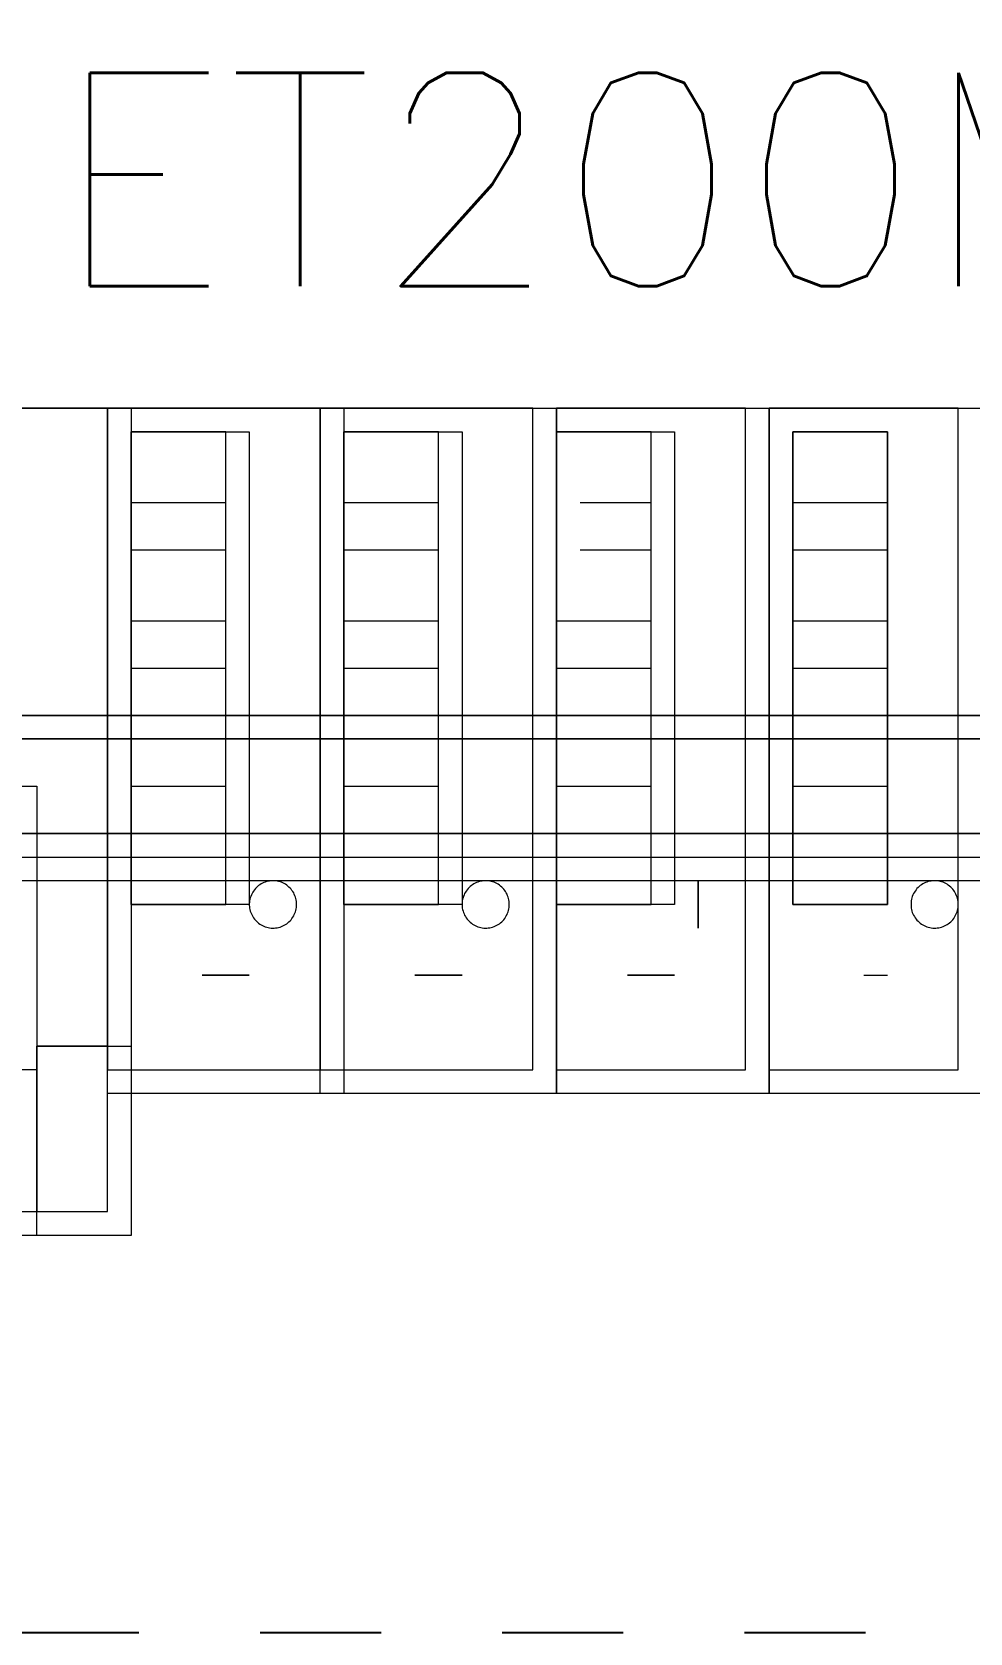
# Model space of a CAD drawing. Extents: x 0 to 34, y 0 to 22.
# Drawn here: x 27.674 to 28.449, y 14.744 to 16.066 of the extents above; entities that cross this region are included whole.
import ezdxf
from ezdxf.enums import TextEntityAlignment as Align

# ---------------------------------------------------------------- set-up
doc = ezdxf.new("R2010")
doc.units = 0
doc.header["$LTSCALE"] = 0.375
doc.header["$MEASUREMENT"] = 0
doc.linetypes.add('PHANTOM', pattern=[2.5, 1.25, -0.25, 0.25, -0.25, 0.25, -0.25])
doc.layers.get('0').update_dxf_attribs({"color": 4})
doc.layers.add('AVAILABLE_DOOR_SPACE', color=7, linetype='Continuous')
doc.layers.add('TEXT', color=7, linetype='Continuous')
doc.styles.add('ROMANS', font='ROMANS.shx')

# ---------------------------------------------------------------- blocks, each defined once
blk = doc.blocks.new('A$C7B3666EA')
at = {"color": 7, "lineweight": 0}
for points in [[(0.181, -0.296), (0.329, -0.296), (0.329, 0.2633), (0.181, 0.2633), (0.181, -0.296)], [(0.181, 0.2633), (0.3455, 0.2633), (0.3455, -0.3125), (0.181, -0.3125), (0.181, 0.2633)], [(0.329, 0.2633), (0.4935, 0.2633), (0.4935, -0.2138), (0.329, -0.2138), (0.329, 0.2633)], [(0.329, -0.1973), (0.4771, -0.1973), (0.4771, 0.2633), (0.329, 0.2633), (0.329, -0.1973)], [(0.4771, -0.1973), (0.6251, -0.1973), (0.6251, 0.2633), (0.4771, 0.2633), (0.4771, -0.1973)], [(0.4771, 0.2633), (0.6416, 0.2633), (0.6416, -0.2138), (0.4771, -0.2138), (0.4771, 0.2633)], [(0.6416, -0.1973), (0.7732, -0.1973), (0.7732, 0.2633), (0.6416, 0.2633), (0.6416, -0.1973)], [(0.6416, 0.2633), (0.7896, 0.2633), (0.7896, -0.2138), (0.6416, -0.2138), (0.6416, 0.2633)], [(0.7896, -0.1973), (0.9213, -0.1973), (0.9213, 0.2633), (0.7896, 0.2633), (0.7896, -0.1973)], [(0.7896, 0.2633), (0.9377, 0.2633), (0.9377, -0.2138), (0.7896, -0.2138), (0.7896, 0.2633)], [(0.3455, -0.0822), (0.4113, -0.0822), (0.4113, 0.2468), (0.3455, 0.2468), (0.3455, -0.0822)], [(0.3455, 0.2468), (0.4277, 0.2468), (0.4277, -0.0822), (0.3455, -0.0822), (0.3455, 0.2468)], [(0.4935, -0.0822), (0.5593, -0.0822), (0.5593, 0.2468), (0.4935, 0.2468), (0.4935, -0.0822)], [(0.4935, 0.2468), (0.5758, 0.2468), (0.5758, -0.0822), (0.4935, -0.0822), (0.4935, 0.2468)], [(0.6416, -0.0822), (0.7074, -0.0822), (0.7074, 0.2468), (0.6416, 0.2468), (0.6416, -0.0822)], [(0.6416, 0.2468), (0.7238, 0.2468), (0.7238, -0.0822), (0.6416, -0.0822), (0.6416, 0.2468)], [(0.8061, -0.0822), (0.8719, -0.0822), (0.8719, 0.2468), (0.8061, 0.2468), (0.8061, -0.0822)], [(0.8061, 0.2468), (0.8719, 0.2468), (0.8719, -0.0822), (0.8061, -0.0822), (0.8061, 0.2468)], [(0.3455, 0.1975), (0.4113, 0.1975)], [(0.4935, 0.1975), (0.5593, 0.1975)], [(0.658, 0.1975), (0.7074, 0.1975)], [(0.8061, 0.1975), (0.8719, 0.1975)], [(0.3455, 0.1646), (0.4113, 0.1646)], [(0.4935, 0.1646), (0.5593, 0.1646)], [(0.658, 0.1646), (0.7074, 0.1646)], [(0.8061, 0.1646), (0.8719, 0.1646)], [(0.3455, 0.1152), (0.4113, 0.1152)], [(0.4935, 0.1152), (0.5593, 0.1152)], [(0.6416, 0.1152), (0.7074, 0.1152)], [(0.8061, 0.1152), (0.8719, 0.1152)], [(0.3455, 0.0823), (0.4113, 0.0823)], [(0.4935, 0.0823), (0.5593, 0.0823)], [(0.6416, 0.0823), (0.7074, 0.0823)], [(0.8061, 0.0823), (0.8719, 0.0823)], [(0, -0.0493), (1.5628, -0.0493), (1.5628, 0.0494), (0, 0.0494), (0, -0.0493)], [(0, 0.0494), (1.5793, 0.0494), (1.5793, -0.0657), (0, -0.0657), (0, 0.0494)], [(0.3455, 0.0494), (0.4113, 0.0494)], [(0.4935, 0.0494), (0.5593, 0.0494)], [(0.6416, 0.0494), (0.7074, 0.0494)], [(0.8061, 0.0494), (0.8719, 0.0494)], [(0, -0.0328), (1.5793, -0.0328), (1.5793, 0.033), (0, 0.033), (0, -0.0328)], [(0, 0.033), (1.5793, 0.033), (1.5793, -0.0328), (0, -0.0328), (0, 0.033)], [(0.1974, 0.0001), (0.2797, 0.0001), (0.2797, -0.1973), (0.1974, -0.1973), (0.1974, 0.0001)], [(0.3455, 0.0001), (0.4113, 0.0001)], [(0.4935, 0.0001), (0.5593, 0.0001)], [(0.6416, 0.0001), (0.7074, 0.0001)], [(0.8061, 0.0001), (0.8719, 0.0001)], [(0.3455, -0.0328), (0.4113, -0.0328)], [(0.4935, -0.0328), (0.5593, -0.0328)], [(0.6416, -0.0328), (0.7074, -0.0328)], [(0.8061, -0.0328), (0.8719, -0.0328)], [(0.4606, -0.0822), (0.4606, -0.0811), (0.4605, -0.0801), (0.4603, -0.0791), (0.4601, -0.0781), (0.4598, -0.0771), (0.4594, -0.0761), (0.459, -0.0751), (0.4586, -0.0742), (0.458, -0.0733), (0.4574, -0.0724), (0.4568, -0.0716), (0.4561, -0.0708), (0.4553, -0.0701), (0.4545, -0.0694), (0.4537, -0.0688), (0.4528, -0.0682), (0.4519, -0.0677), (0.451, -0.0672), (0.45, -0.0668), (0.4491, -0.0665), (0.4481, -0.0662), (0.447, -0.066), (0.446, -0.0658), (0.445, -0.0658), (0.4439, -0.0657), (0.4429, -0.0658), (0.4418, -0.0659), (0.4408, -0.0661), (0.4398, -0.0663), (0.4388, -0.0666), (0.4378, -0.067), (0.4369, -0.0674), (0.436, -0.0679), (0.4351, -0.0685), (0.4342, -0.0691), (0.4334, -0.0698), (0.4326, -0.0705), (0.4319, -0.0712), (0.4312, -0.072), (0.4306, -0.0729), (0.4301, -0.0737), (0.4296, -0.0746), (0.4291, -0.0756), (0.4287, -0.0766), (0.4284, -0.0776), (0.4281, -0.0786), (0.4279, -0.0796), (0.4278, -0.0806), (0.4277, -0.0817), (0.4277, -0.0827), (0.4278, -0.0838), (0.4279, -0.0848), (0.4281, -0.0858), (0.4284, -0.0868), (0.4287, -0.0878), (0.4291, -0.0888), (0.4296, -0.0897), (0.4301, -0.0906), (0.4306, -0.0915), (0.4312, -0.0924), (0.4319, -0.0932), (0.4326, -0.0939), (0.4334, -0.0946), (0.4342, -0.0953), (0.4351, -0.0959), (0.436, -0.0964), (0.4369, -0.0969), (0.4378, -0.0974), (0.4388, -0.0977), (0.4398, -0.098), (0.4408, -0.0983), (0.4418, -0.0985), (0.4429, -0.0986), (0.4439, -0.0986), (0.445, -0.0986), (0.446, -0.0985), (0.447, -0.0984), (0.4481, -0.0982), (0.4491, -0.0979), (0.45, -0.0976), (0.451, -0.0972), (0.4519, -0.0967), (0.4528, -0.0962), (0.4537, -0.0956), (0.4545, -0.095), (0.4553, -0.0943), (0.4561, -0.0935), (0.4568, -0.0928), (0.4574, -0.0919), (0.458, -0.0911), (0.4586, -0.0902), (0.459, -0.0893), (0.4594, -0.0883), (0.4598, -0.0873), (0.4601, -0.0863), (0.4603, -0.0853), (0.4605, -0.0843), (0.4606, -0.0832), (0.4606, -0.0822)], [(0.4606, -0.0822), (0.4606, -0.0811), (0.4605, -0.0801), (0.4603, -0.0791), (0.4601, -0.0781), (0.4598, -0.0771), (0.4594, -0.0761), (0.459, -0.0751), (0.4586, -0.0742), (0.458, -0.0733), (0.4574, -0.0724), (0.4568, -0.0716), (0.4561, -0.0708), (0.4553, -0.0701), (0.4545, -0.0694), (0.4537, -0.0688), (0.4528, -0.0682), (0.4519, -0.0677), (0.451, -0.0672), (0.45, -0.0668), (0.4491, -0.0665), (0.4481, -0.0662), (0.447, -0.066), (0.446, -0.0658), (0.445, -0.0658), (0.4439, -0.0657), (0.4429, -0.0658), (0.4418, -0.0659), (0.4408, -0.0661), (0.4398, -0.0663), (0.4388, -0.0666), (0.4378, -0.067), (0.4369, -0.0674), (0.436, -0.0679), (0.4351, -0.0685), (0.4342, -0.0691), (0.4334, -0.0698), (0.4326, -0.0705), (0.4319, -0.0712), (0.4312, -0.072), (0.4306, -0.0729), (0.4301, -0.0737), (0.4296, -0.0746), (0.4291, -0.0756), (0.4287, -0.0766), (0.4284, -0.0776), (0.4281, -0.0786), (0.4279, -0.0796), (0.4278, -0.0806), (0.4277, -0.0817), (0.4277, -0.0827), (0.4278, -0.0838), (0.4279, -0.0848), (0.4281, -0.0858), (0.4284, -0.0868), (0.4287, -0.0878), (0.4291, -0.0888), (0.4296, -0.0897), (0.4301, -0.0906), (0.4306, -0.0915), (0.4312, -0.0924), (0.4319, -0.0932), (0.4326, -0.0939), (0.4334, -0.0946), (0.4342, -0.0953), (0.4351, -0.0959), (0.436, -0.0964), (0.4369, -0.0969), (0.4378, -0.0974), (0.4388, -0.0977), (0.4398, -0.098), (0.4408, -0.0983), (0.4418, -0.0985), (0.4429, -0.0986), (0.4439, -0.0986), (0.445, -0.0986), (0.446, -0.0985), (0.447, -0.0984), (0.4481, -0.0982), (0.4491, -0.0979), (0.45, -0.0976), (0.451, -0.0972), (0.4519, -0.0967), (0.4528, -0.0962), (0.4537, -0.0956), (0.4545, -0.095), (0.4553, -0.0943), (0.4561, -0.0935), (0.4568, -0.0928), (0.4574, -0.0919), (0.458, -0.0911), (0.4586, -0.0902), (0.459, -0.0893), (0.4594, -0.0883), (0.4598, -0.0873), (0.4601, -0.0863), (0.4603, -0.0853), (0.4605, -0.0843), (0.4606, -0.0832), (0.4606, -0.0822)], [(0.6087, -0.0822), (0.6087, -0.0811), (0.6086, -0.0801), (0.6084, -0.0791), (0.6082, -0.0781), (0.6079, -0.0771), (0.6075, -0.0761), (0.6071, -0.0751), (0.6066, -0.0742), (0.6061, -0.0733), (0.6055, -0.0724), (0.6048, -0.0716), (0.6041, -0.0708), (0.6034, -0.0701), (0.6026, -0.0694), (0.6018, -0.0688), (0.6009, -0.0682), (0.6, -0.0677), (0.5991, -0.0672), (0.5981, -0.0668), (0.5971, -0.0665), (0.5961, -0.0662), (0.5951, -0.066), (0.5941, -0.0658), (0.593, -0.0658), (0.592, -0.0657), (0.5909, -0.0658), (0.5899, -0.0659), (0.5889, -0.0661), (0.5879, -0.0663), (0.5869, -0.0666), (0.5859, -0.067), (0.5849, -0.0674), (0.584, -0.0679), (0.5831, -0.0685), (0.5823, -0.0691), (0.5815, -0.0698), (0.5807, -0.0705), (0.58, -0.0712), (0.5793, -0.072), (0.5787, -0.0729), (0.5781, -0.0737), (0.5776, -0.0746), (0.5772, -0.0756), (0.5768, -0.0766), (0.5765, -0.0776), (0.5762, -0.0786), (0.576, -0.0796), (0.5759, -0.0806), (0.5758, -0.0817), (0.5758, -0.0827), (0.5759, -0.0838), (0.576, -0.0848), (0.5762, -0.0858), (0.5765, -0.0868), (0.5768, -0.0878), (0.5772, -0.0888), (0.5776, -0.0897), (0.5781, -0.0906), (0.5787, -0.0915), (0.5793, -0.0924), (0.58, -0.0932), (0.5807, -0.0939), (0.5815, -0.0946), (0.5823, -0.0953), (0.5831, -0.0959), (0.584, -0.0964), (0.5849, -0.0969), (0.5859, -0.0974), (0.5869, -0.0977), (0.5879, -0.098), (0.5889, -0.0983), (0.5899, -0.0985), (0.5909, -0.0986), (0.592, -0.0986), (0.593, -0.0986), (0.5941, -0.0985), (0.5951, -0.0984), (0.5961, -0.0982), (0.5971, -0.0979), (0.5981, -0.0976), (0.5991, -0.0972), (0.6, -0.0967), (0.6009, -0.0962), (0.6018, -0.0956), (0.6026, -0.095), (0.6034, -0.0943), (0.6041, -0.0935), (0.6048, -0.0928), (0.6055, -0.0919), (0.6061, -0.0911), (0.6066, -0.0902), (0.6071, -0.0893), (0.6075, -0.0883), (0.6079, -0.0873), (0.6082, -0.0863), (0.6084, -0.0853), (0.6086, -0.0843), (0.6087, -0.0832), (0.6087, -0.0822)], [(0.6087, -0.0822), (0.6087, -0.0811), (0.6086, -0.0801), (0.6084, -0.0791), (0.6082, -0.0781), (0.6079, -0.0771), (0.6075, -0.0761), (0.6071, -0.0751), (0.6066, -0.0742), (0.6061, -0.0733), (0.6055, -0.0724), (0.6048, -0.0716), (0.6041, -0.0708), (0.6034, -0.0701), (0.6026, -0.0694), (0.6018, -0.0688), (0.6009, -0.0682), (0.6, -0.0677), (0.5991, -0.0672), (0.5981, -0.0668), (0.5971, -0.0665), (0.5961, -0.0662), (0.5951, -0.066), (0.5941, -0.0658), (0.593, -0.0658), (0.592, -0.0657), (0.5909, -0.0658), (0.5899, -0.0659), (0.5889, -0.0661), (0.5879, -0.0663), (0.5869, -0.0666), (0.5859, -0.067), (0.5849, -0.0674), (0.584, -0.0679), (0.5831, -0.0685), (0.5823, -0.0691), (0.5815, -0.0698), (0.5807, -0.0705), (0.58, -0.0712), (0.5793, -0.072), (0.5787, -0.0729), (0.5781, -0.0737), (0.5776, -0.0746), (0.5772, -0.0756), (0.5768, -0.0766), (0.5765, -0.0776), (0.5762, -0.0786), (0.576, -0.0796), (0.5759, -0.0806), (0.5758, -0.0817), (0.5758, -0.0827), (0.5759, -0.0838), (0.576, -0.0848), (0.5762, -0.0858), (0.5765, -0.0868), (0.5768, -0.0878), (0.5772, -0.0888), (0.5776, -0.0897), (0.5781, -0.0906), (0.5787, -0.0915), (0.5793, -0.0924), (0.58, -0.0932), (0.5807, -0.0939), (0.5815, -0.0946), (0.5823, -0.0953), (0.5831, -0.0959), (0.584, -0.0964), (0.5849, -0.0969), (0.5859, -0.0974), (0.5869, -0.0977), (0.5879, -0.098), (0.5889, -0.0983), (0.5899, -0.0985), (0.5909, -0.0986), (0.592, -0.0986), (0.593, -0.0986), (0.5941, -0.0985), (0.5951, -0.0984), (0.5961, -0.0982), (0.5971, -0.0979), (0.5981, -0.0976), (0.5991, -0.0972), (0.6, -0.0967), (0.6009, -0.0962), (0.6018, -0.0956), (0.6026, -0.095), (0.6034, -0.0943), (0.6041, -0.0935), (0.6048, -0.0928), (0.6055, -0.0919), (0.6061, -0.0911), (0.6066, -0.0902), (0.6071, -0.0893), (0.6075, -0.0883), (0.6079, -0.0873), (0.6082, -0.0863), (0.6084, -0.0853), (0.6086, -0.0843), (0.6087, -0.0832), (0.6087, -0.0822)], [(0.7403, -0.0822), (0.7403, -0.0811), (0.7403, -0.0801), (0.7403, -0.0791), (0.7403, -0.0781), (0.7403, -0.0771), (0.7403, -0.0761), (0.7403, -0.0751), (0.7403, -0.0742), (0.7403, -0.0733), (0.7403, -0.0724), (0.7403, -0.0716), (0.7403, -0.0708), (0.7403, -0.0701), (0.7403, -0.0694), (0.7403, -0.0688), (0.7403, -0.0682), (0.7403, -0.0677), (0.7403, -0.0672), (0.7403, -0.0668), (0.7403, -0.0665), (0.7403, -0.0662), (0.7403, -0.066), (0.7403, -0.0658), (0.7403, -0.0658), (0.7403, -0.0657), (0.7403, -0.0658), (0.7403, -0.0659), (0.7403, -0.0661), (0.7403, -0.0663), (0.7403, -0.0666), (0.7403, -0.067), (0.7403, -0.0674), (0.7403, -0.0679), (0.7403, -0.0685), (0.7403, -0.0691), (0.7403, -0.0698), (0.7403, -0.0705), (0.7403, -0.0712), (0.7403, -0.072), (0.7403, -0.0729), (0.7403, -0.0737), (0.7403, -0.0746), (0.7403, -0.0756), (0.7403, -0.0766), (0.7403, -0.0776), (0.7403, -0.0786), (0.7403, -0.0796), (0.7403, -0.0806), (0.7403, -0.0817), (0.7403, -0.0827), (0.7403, -0.0838), (0.7403, -0.0848), (0.7403, -0.0858), (0.7403, -0.0868), (0.7403, -0.0878), (0.7403, -0.0888), (0.7403, -0.0897), (0.7403, -0.0906), (0.7403, -0.0915), (0.7403, -0.0924), (0.7403, -0.0932), (0.7403, -0.0939), (0.7403, -0.0946), (0.7403, -0.0953), (0.7403, -0.0959), (0.7403, -0.0964), (0.7403, -0.0969), (0.7403, -0.0974), (0.7403, -0.0977), (0.7403, -0.098), (0.7403, -0.0983), (0.7403, -0.0985), (0.7403, -0.0986), (0.7403, -0.0986), (0.7403, -0.0986), (0.7403, -0.0985), (0.7403, -0.0984), (0.7403, -0.0982), (0.7403, -0.0979), (0.7403, -0.0976), (0.7403, -0.0972), (0.7403, -0.0967), (0.7403, -0.0962), (0.7403, -0.0956), (0.7403, -0.095), (0.7403, -0.0943), (0.7403, -0.0935), (0.7403, -0.0928), (0.7403, -0.0919), (0.7403, -0.0911), (0.7403, -0.0902), (0.7403, -0.0893), (0.7403, -0.0883), (0.7403, -0.0873), (0.7403, -0.0863), (0.7403, -0.0853), (0.7403, -0.0843), (0.7403, -0.0832), (0.7403, -0.0822)], [(0.7403, -0.0822), (0.7403, -0.0811), (0.7403, -0.0801), (0.7403, -0.0791), (0.7403, -0.0781), (0.7403, -0.0771), (0.7403, -0.0761), (0.7403, -0.0751), (0.7403, -0.0742), (0.7403, -0.0733), (0.7403, -0.0724), (0.7403, -0.0716), (0.7403, -0.0708), (0.7403, -0.0701), (0.7403, -0.0694), (0.7403, -0.0688), (0.7403, -0.0682), (0.7403, -0.0677), (0.7403, -0.0672), (0.7403, -0.0668), (0.7403, -0.0665), (0.7403, -0.0662), (0.7403, -0.066), (0.7403, -0.0658), (0.7403, -0.0658), (0.7403, -0.0657), (0.7403, -0.0658), (0.7403, -0.0659), (0.7403, -0.0661), (0.7403, -0.0663), (0.7403, -0.0666), (0.7403, -0.067), (0.7403, -0.0674), (0.7403, -0.0679), (0.7403, -0.0685), (0.7403, -0.0691), (0.7403, -0.0698), (0.7403, -0.0705), (0.7403, -0.0712), (0.7403, -0.072), (0.7403, -0.0729), (0.7403, -0.0737), (0.7403, -0.0746), (0.7403, -0.0756), (0.7403, -0.0766), (0.7403, -0.0776), (0.7403, -0.0786), (0.7403, -0.0796), (0.7403, -0.0806), (0.7403, -0.0817), (0.7403, -0.0827), (0.7403, -0.0838), (0.7403, -0.0848), (0.7403, -0.0858), (0.7403, -0.0868), (0.7403, -0.0878), (0.7403, -0.0888), (0.7403, -0.0897), (0.7403, -0.0906), (0.7403, -0.0915), (0.7403, -0.0924), (0.7403, -0.0932), (0.7403, -0.0939), (0.7403, -0.0946), (0.7403, -0.0953), (0.7403, -0.0959), (0.7403, -0.0964), (0.7403, -0.0969), (0.7403, -0.0974), (0.7403, -0.0977), (0.7403, -0.098), (0.7403, -0.0983), (0.7403, -0.0985), (0.7403, -0.0986), (0.7403, -0.0986), (0.7403, -0.0986), (0.7403, -0.0985), (0.7403, -0.0984), (0.7403, -0.0982), (0.7403, -0.0979), (0.7403, -0.0976), (0.7403, -0.0972), (0.7403, -0.0967), (0.7403, -0.0962), (0.7403, -0.0956), (0.7403, -0.095), (0.7403, -0.0943), (0.7403, -0.0935), (0.7403, -0.0928), (0.7403, -0.0919), (0.7403, -0.0911), (0.7403, -0.0902), (0.7403, -0.0893), (0.7403, -0.0883), (0.7403, -0.0873), (0.7403, -0.0863), (0.7403, -0.0853), (0.7403, -0.0843), (0.7403, -0.0832), (0.7403, -0.0822)], [(0.9213, -0.0822), (0.9212, -0.0811), (0.9211, -0.0801), (0.921, -0.0791), (0.9207, -0.0781), (0.9204, -0.0771), (0.9201, -0.0761), (0.9197, -0.0751), (0.9192, -0.0742), (0.9186, -0.0733), (0.9181, -0.0724), (0.9174, -0.0716), (0.9167, -0.0708), (0.916, -0.0701), (0.9152, -0.0694), (0.9143, -0.0688), (0.9135, -0.0682), (0.9126, -0.0677), (0.9116, -0.0672), (0.9107, -0.0668), (0.9097, -0.0665), (0.9087, -0.0662), (0.9077, -0.066), (0.9066, -0.0658), (0.9056, -0.0658), (0.9045, -0.0657), (0.9035, -0.0658), (0.9025, -0.0659), (0.9014, -0.0661), (0.9004, -0.0663), (0.8994, -0.0666), (0.8984, -0.067), (0.8975, -0.0674), (0.8966, -0.0679), (0.8957, -0.0685), (0.8948, -0.0691), (0.894, -0.0698), (0.8933, -0.0705), (0.8925, -0.0712), (0.8919, -0.072), (0.8913, -0.0729), (0.8907, -0.0737), (0.8902, -0.0746), (0.8897, -0.0756), (0.8893, -0.0766), (0.889, -0.0776), (0.8888, -0.0786), (0.8886, -0.0796), (0.8884, -0.0806), (0.8884, -0.0817), (0.8884, -0.0827), (0.8884, -0.0838), (0.8886, -0.0848), (0.8888, -0.0858), (0.889, -0.0868), (0.8893, -0.0878), (0.8897, -0.0888), (0.8902, -0.0897), (0.8907, -0.0906), (0.8913, -0.0915), (0.8919, -0.0924), (0.8925, -0.0932), (0.8933, -0.0939), (0.894, -0.0946), (0.8948, -0.0953), (0.8957, -0.0959), (0.8966, -0.0964), (0.8975, -0.0969), (0.8984, -0.0974), (0.8994, -0.0977), (0.9004, -0.098), (0.9014, -0.0983), (0.9025, -0.0985), (0.9035, -0.0986), (0.9045, -0.0986), (0.9056, -0.0986), (0.9066, -0.0985), (0.9077, -0.0984), (0.9087, -0.0982), (0.9097, -0.0979), (0.9107, -0.0976), (0.9116, -0.0972), (0.9126, -0.0967), (0.9135, -0.0962), (0.9143, -0.0956), (0.9152, -0.095), (0.916, -0.0943), (0.9167, -0.0935), (0.9174, -0.0928), (0.9181, -0.0919), (0.9186, -0.0911), (0.9192, -0.0902), (0.9197, -0.0893), (0.9201, -0.0883), (0.9204, -0.0873), (0.9207, -0.0863), (0.921, -0.0853), (0.9211, -0.0843), (0.9212, -0.0832), (0.9213, -0.0822)], [(0.9213, -0.0822), (0.9212, -0.0811), (0.9211, -0.0801), (0.921, -0.0791), (0.9207, -0.0781), (0.9204, -0.0771), (0.9201, -0.0761), (0.9197, -0.0751), (0.9192, -0.0742), (0.9186, -0.0733), (0.9181, -0.0724), (0.9174, -0.0716), (0.9167, -0.0708), (0.916, -0.0701), (0.9152, -0.0694), (0.9143, -0.0688), (0.9135, -0.0682), (0.9126, -0.0677), (0.9116, -0.0672), (0.9107, -0.0668), (0.9097, -0.0665), (0.9087, -0.0662), (0.9077, -0.066), (0.9066, -0.0658), (0.9056, -0.0658), (0.9045, -0.0657), (0.9035, -0.0658), (0.9025, -0.0659), (0.9014, -0.0661), (0.9004, -0.0663), (0.8994, -0.0666), (0.8984, -0.067), (0.8975, -0.0674), (0.8966, -0.0679), (0.8957, -0.0685), (0.8948, -0.0691), (0.894, -0.0698), (0.8933, -0.0705), (0.8925, -0.0712), (0.8919, -0.072), (0.8913, -0.0729), (0.8907, -0.0737), (0.8902, -0.0746), (0.8897, -0.0756), (0.8893, -0.0766), (0.889, -0.0776), (0.8888, -0.0786), (0.8886, -0.0796), (0.8884, -0.0806), (0.8884, -0.0817), (0.8884, -0.0827), (0.8884, -0.0838), (0.8886, -0.0848), (0.8888, -0.0858), (0.889, -0.0868), (0.8893, -0.0878), (0.8897, -0.0888), (0.8902, -0.0897), (0.8907, -0.0906), (0.8913, -0.0915), (0.8919, -0.0924), (0.8925, -0.0932), (0.8933, -0.0939), (0.894, -0.0946), (0.8948, -0.0953), (0.8957, -0.0959), (0.8966, -0.0964), (0.8975, -0.0969), (0.8984, -0.0974), (0.8994, -0.0977), (0.9004, -0.098), (0.9014, -0.0983), (0.9025, -0.0985), (0.9035, -0.0986), (0.9045, -0.0986), (0.9056, -0.0986), (0.9066, -0.0985), (0.9077, -0.0984), (0.9087, -0.0982), (0.9097, -0.0979), (0.9107, -0.0976), (0.9116, -0.0972), (0.9126, -0.0967), (0.9135, -0.0962), (0.9143, -0.0956), (0.9152, -0.095), (0.916, -0.0943), (0.9167, -0.0935), (0.9174, -0.0928), (0.9181, -0.0919), (0.9186, -0.0911), (0.9192, -0.0902), (0.9197, -0.0893), (0.9201, -0.0883), (0.9204, -0.0873), (0.9207, -0.0863), (0.921, -0.0853), (0.9211, -0.0843), (0.9212, -0.0832), (0.9213, -0.0822)], [(0.3948, -0.1315), (0.4113, -0.1315)], [(0.4277, -0.1315), (0.4277, -0.1315), (0.4276, -0.1315), (0.4274, -0.1315), (0.4272, -0.1315), (0.4269, -0.1315), (0.4265, -0.1315), (0.4261, -0.1315), (0.4256, -0.1315), (0.4251, -0.1315), (0.4245, -0.1315), (0.4239, -0.1315), (0.4232, -0.1315), (0.4224, -0.1315), (0.4216, -0.1315), (0.4208, -0.1315), (0.4199, -0.1315), (0.419, -0.1315), (0.4181, -0.1315), (0.4171, -0.1315), (0.4162, -0.1315), (0.4152, -0.1315), (0.4141, -0.1315), (0.4131, -0.1315), (0.4121, -0.1315), (0.411, -0.1315), (0.41, -0.1315), (0.4089, -0.1315), (0.4079, -0.1315), (0.4069, -0.1315), (0.4059, -0.1315), (0.4049, -0.1315), (0.404, -0.1315), (0.403, -0.1315), (0.4022, -0.1315), (0.4013, -0.1315), (0.4005, -0.1315), (0.3997, -0.1315), (0.399, -0.1315), (0.3983, -0.1315), (0.3977, -0.1315), (0.3972, -0.1315), (0.3967, -0.1315), (0.3962, -0.1315), (0.3958, -0.1315), (0.3955, -0.1315), (0.3952, -0.1315), (0.395, -0.1315), (0.3949, -0.1315), (0.3948, -0.1315), (0.3948, -0.1315), (0.3949, -0.1315), (0.395, -0.1315), (0.3952, -0.1315), (0.3955, -0.1315), (0.3958, -0.1315), (0.3962, -0.1315), (0.3967, -0.1315), (0.3972, -0.1315), (0.3977, -0.1315), (0.3983, -0.1315), (0.399, -0.1315), (0.3997, -0.1315), (0.4005, -0.1315), (0.4013, -0.1315), (0.4022, -0.1315), (0.403, -0.1315), (0.404, -0.1315), (0.4049, -0.1315), (0.4059, -0.1315), (0.4069, -0.1315), (0.4079, -0.1315), (0.4089, -0.1315), (0.41, -0.1315), (0.411, -0.1315), (0.4121, -0.1315), (0.4131, -0.1315), (0.4141, -0.1315), (0.4152, -0.1315), (0.4162, -0.1315), (0.4171, -0.1315), (0.4181, -0.1315), (0.419, -0.1315), (0.4199, -0.1315), (0.4208, -0.1315), (0.4216, -0.1315), (0.4224, -0.1315), (0.4232, -0.1315), (0.4239, -0.1315), (0.4245, -0.1315), (0.4251, -0.1315), (0.4256, -0.1315), (0.4261, -0.1315), (0.4265, -0.1315), (0.4269, -0.1315), (0.4272, -0.1315), (0.4274, -0.1315), (0.4276, -0.1315), (0.4277, -0.1315), (0.4277, -0.1315)], [(0.4277, -0.1315), (0.4277, -0.1315), (0.4276, -0.1315), (0.4274, -0.1315), (0.4272, -0.1315), (0.4269, -0.1315), (0.4265, -0.1315), (0.4261, -0.1315), (0.4256, -0.1315), (0.4251, -0.1315), (0.4245, -0.1315), (0.4239, -0.1315), (0.4232, -0.1315), (0.4224, -0.1315), (0.4216, -0.1315), (0.4208, -0.1315), (0.4199, -0.1315), (0.419, -0.1315), (0.4181, -0.1315), (0.4171, -0.1315), (0.4162, -0.1315), (0.4152, -0.1315), (0.4141, -0.1315), (0.4131, -0.1315), (0.4121, -0.1315), (0.411, -0.1315), (0.41, -0.1315), (0.4089, -0.1315), (0.4079, -0.1315), (0.4069, -0.1315), (0.4059, -0.1315), (0.4049, -0.1315), (0.404, -0.1315), (0.403, -0.1315), (0.4022, -0.1315), (0.4013, -0.1315), (0.4005, -0.1315), (0.3997, -0.1315), (0.399, -0.1315), (0.3983, -0.1315), (0.3977, -0.1315), (0.3972, -0.1315), (0.3967, -0.1315), (0.3962, -0.1315), (0.3958, -0.1315), (0.3955, -0.1315), (0.3952, -0.1315), (0.395, -0.1315), (0.3949, -0.1315), (0.3948, -0.1315), (0.3948, -0.1315), (0.3949, -0.1315), (0.395, -0.1315), (0.3952, -0.1315), (0.3955, -0.1315), (0.3958, -0.1315), (0.3962, -0.1315), (0.3967, -0.1315), (0.3972, -0.1315), (0.3977, -0.1315), (0.3983, -0.1315), (0.399, -0.1315), (0.3997, -0.1315), (0.4005, -0.1315), (0.4013, -0.1315), (0.4022, -0.1315), (0.403, -0.1315), (0.404, -0.1315), (0.4049, -0.1315), (0.4059, -0.1315), (0.4069, -0.1315), (0.4079, -0.1315), (0.4089, -0.1315), (0.41, -0.1315), (0.411, -0.1315), (0.4121, -0.1315), (0.4131, -0.1315), (0.4141, -0.1315), (0.4152, -0.1315), (0.4162, -0.1315), (0.4171, -0.1315), (0.4181, -0.1315), (0.419, -0.1315), (0.4199, -0.1315), (0.4208, -0.1315), (0.4216, -0.1315), (0.4224, -0.1315), (0.4232, -0.1315), (0.4239, -0.1315), (0.4245, -0.1315), (0.4251, -0.1315), (0.4256, -0.1315), (0.4261, -0.1315), (0.4265, -0.1315), (0.4269, -0.1315), (0.4272, -0.1315), (0.4274, -0.1315), (0.4276, -0.1315), (0.4277, -0.1315), (0.4277, -0.1315)], [(0.5429, -0.1315), (0.5593, -0.1315)], [(0.5758, -0.1315), (0.5758, -0.1315), (0.5757, -0.1315), (0.5755, -0.1315), (0.5753, -0.1315), (0.575, -0.1315), (0.5746, -0.1315), (0.5742, -0.1315), (0.5737, -0.1315), (0.5732, -0.1315), (0.5726, -0.1315), (0.5719, -0.1315), (0.5712, -0.1315), (0.5705, -0.1315), (0.5697, -0.1315), (0.5689, -0.1315), (0.568, -0.1315), (0.5671, -0.1315), (0.5662, -0.1315), (0.5652, -0.1315), (0.5642, -0.1315), (0.5632, -0.1315), (0.5622, -0.1315), (0.5612, -0.1315), (0.5601, -0.1315), (0.5591, -0.1315), (0.558, -0.1315), (0.557, -0.1315), (0.556, -0.1315), (0.5549, -0.1315), (0.554, -0.1315), (0.553, -0.1315), (0.552, -0.1315), (0.5511, -0.1315), (0.5502, -0.1315), (0.5494, -0.1315), (0.5486, -0.1315), (0.5478, -0.1315), (0.5471, -0.1315), (0.5464, -0.1315), (0.5458, -0.1315), (0.5452, -0.1315), (0.5447, -0.1315), (0.5443, -0.1315), (0.5439, -0.1315), (0.5435, -0.1315), (0.5433, -0.1315), (0.5431, -0.1315), (0.543, -0.1315), (0.5429, -0.1315), (0.5429, -0.1315), (0.543, -0.1315), (0.5431, -0.1315), (0.5433, -0.1315), (0.5435, -0.1315), (0.5439, -0.1315), (0.5443, -0.1315), (0.5447, -0.1315), (0.5452, -0.1315), (0.5458, -0.1315), (0.5464, -0.1315), (0.5471, -0.1315), (0.5478, -0.1315), (0.5486, -0.1315), (0.5494, -0.1315), (0.5502, -0.1315), (0.5511, -0.1315), (0.552, -0.1315), (0.553, -0.1315), (0.554, -0.1315), (0.5549, -0.1315), (0.556, -0.1315), (0.557, -0.1315), (0.558, -0.1315), (0.5591, -0.1315), (0.5601, -0.1315), (0.5612, -0.1315), (0.5622, -0.1315), (0.5632, -0.1315), (0.5642, -0.1315), (0.5652, -0.1315), (0.5662, -0.1315), (0.5671, -0.1315), (0.568, -0.1315), (0.5689, -0.1315), (0.5697, -0.1315), (0.5705, -0.1315), (0.5712, -0.1315), (0.5719, -0.1315), (0.5726, -0.1315), (0.5732, -0.1315), (0.5737, -0.1315), (0.5742, -0.1315), (0.5746, -0.1315), (0.575, -0.1315), (0.5753, -0.1315), (0.5755, -0.1315), (0.5757, -0.1315), (0.5758, -0.1315), (0.5758, -0.1315)], [(0.5758, -0.1315), (0.5758, -0.1315), (0.5757, -0.1315), (0.5755, -0.1315), (0.5753, -0.1315), (0.575, -0.1315), (0.5746, -0.1315), (0.5742, -0.1315), (0.5737, -0.1315), (0.5732, -0.1315), (0.5726, -0.1315), (0.5719, -0.1315), (0.5712, -0.1315), (0.5705, -0.1315), (0.5697, -0.1315), (0.5689, -0.1315), (0.568, -0.1315), (0.5671, -0.1315), (0.5662, -0.1315), (0.5652, -0.1315), (0.5642, -0.1315), (0.5632, -0.1315), (0.5622, -0.1315), (0.5612, -0.1315), (0.5601, -0.1315), (0.5591, -0.1315), (0.558, -0.1315), (0.557, -0.1315), (0.556, -0.1315), (0.5549, -0.1315), (0.554, -0.1315), (0.553, -0.1315), (0.552, -0.1315), (0.5511, -0.1315), (0.5502, -0.1315), (0.5494, -0.1315), (0.5486, -0.1315), (0.5478, -0.1315), (0.5471, -0.1315), (0.5464, -0.1315), (0.5458, -0.1315), (0.5452, -0.1315), (0.5447, -0.1315), (0.5443, -0.1315), (0.5439, -0.1315), (0.5435, -0.1315), (0.5433, -0.1315), (0.5431, -0.1315), (0.543, -0.1315), (0.5429, -0.1315), (0.5429, -0.1315), (0.543, -0.1315), (0.5431, -0.1315), (0.5433, -0.1315), (0.5435, -0.1315), (0.5439, -0.1315), (0.5443, -0.1315), (0.5447, -0.1315), (0.5452, -0.1315), (0.5458, -0.1315), (0.5464, -0.1315), (0.5471, -0.1315), (0.5478, -0.1315), (0.5486, -0.1315), (0.5494, -0.1315), (0.5502, -0.1315), (0.5511, -0.1315), (0.552, -0.1315), (0.553, -0.1315), (0.554, -0.1315), (0.5549, -0.1315), (0.556, -0.1315), (0.557, -0.1315), (0.558, -0.1315), (0.5591, -0.1315), (0.5601, -0.1315), (0.5612, -0.1315), (0.5622, -0.1315), (0.5632, -0.1315), (0.5642, -0.1315), (0.5652, -0.1315), (0.5662, -0.1315), (0.5671, -0.1315), (0.568, -0.1315), (0.5689, -0.1315), (0.5697, -0.1315), (0.5705, -0.1315), (0.5712, -0.1315), (0.5719, -0.1315), (0.5726, -0.1315), (0.5732, -0.1315), (0.5737, -0.1315), (0.5742, -0.1315), (0.5746, -0.1315), (0.575, -0.1315), (0.5753, -0.1315), (0.5755, -0.1315), (0.5757, -0.1315), (0.5758, -0.1315), (0.5758, -0.1315)], [(0.6909, -0.1315), (0.7238, -0.1315)], [(0.7238, -0.1315), (0.7238, -0.1315), (0.7237, -0.1315), (0.7235, -0.1315), (0.7233, -0.1315), (0.723, -0.1315), (0.7227, -0.1315), (0.7222, -0.1315), (0.7218, -0.1315), (0.7212, -0.1315), (0.7206, -0.1315), (0.72, -0.1315), (0.7193, -0.1315), (0.7186, -0.1315), (0.7178, -0.1315), (0.7169, -0.1315), (0.7161, -0.1315), (0.7152, -0.1315), (0.7142, -0.1315), (0.7133, -0.1315), (0.7123, -0.1315), (0.7113, -0.1315), (0.7102, -0.1315), (0.7092, -0.1315), (0.7082, -0.1315), (0.7071, -0.1315), (0.7061, -0.1315), (0.7051, -0.1315), (0.704, -0.1315), (0.703, -0.1315), (0.702, -0.1315), (0.701, -0.1315), (0.7001, -0.1315), (0.6992, -0.1315), (0.6983, -0.1315), (0.6974, -0.1315), (0.6966, -0.1315), (0.6959, -0.1315), (0.6951, -0.1315), (0.6945, -0.1315), (0.6938, -0.1315), (0.6933, -0.1315), (0.6928, -0.1315), (0.6923, -0.1315), (0.6919, -0.1315), (0.6916, -0.1315), (0.6913, -0.1315), (0.6911, -0.1315), (0.691, -0.1315), (0.6909, -0.1315), (0.6909, -0.1315), (0.691, -0.1315), (0.6911, -0.1315), (0.6913, -0.1315), (0.6916, -0.1315), (0.6919, -0.1315), (0.6923, -0.1315), (0.6928, -0.1315), (0.6933, -0.1315), (0.6938, -0.1315), (0.6945, -0.1315), (0.6951, -0.1315), (0.6959, -0.1315), (0.6966, -0.1315), (0.6974, -0.1315), (0.6983, -0.1315), (0.6992, -0.1315), (0.7001, -0.1315), (0.701, -0.1315), (0.702, -0.1315), (0.703, -0.1315), (0.704, -0.1315), (0.7051, -0.1315), (0.7061, -0.1315), (0.7071, -0.1315), (0.7082, -0.1315), (0.7092, -0.1315), (0.7102, -0.1315), (0.7113, -0.1315), (0.7123, -0.1315), (0.7133, -0.1315), (0.7142, -0.1315), (0.7152, -0.1315), (0.7161, -0.1315), (0.7169, -0.1315), (0.7178, -0.1315), (0.7186, -0.1315), (0.7193, -0.1315), (0.72, -0.1315), (0.7206, -0.1315), (0.7212, -0.1315), (0.7218, -0.1315), (0.7222, -0.1315), (0.7227, -0.1315), (0.723, -0.1315), (0.7233, -0.1315), (0.7235, -0.1315), (0.7237, -0.1315), (0.7238, -0.1315), (0.7238, -0.1315)], [(0.7238, -0.1315), (0.7238, -0.1315), (0.7237, -0.1315), (0.7235, -0.1315), (0.7233, -0.1315), (0.723, -0.1315), (0.7227, -0.1315), (0.7222, -0.1315), (0.7218, -0.1315), (0.7212, -0.1315), (0.7206, -0.1315), (0.72, -0.1315), (0.7193, -0.1315), (0.7186, -0.1315), (0.7178, -0.1315), (0.7169, -0.1315), (0.7161, -0.1315), (0.7152, -0.1315), (0.7142, -0.1315), (0.7133, -0.1315), (0.7123, -0.1315), (0.7113, -0.1315), (0.7102, -0.1315), (0.7092, -0.1315), (0.7082, -0.1315), (0.7071, -0.1315), (0.7061, -0.1315), (0.7051, -0.1315), (0.704, -0.1315), (0.703, -0.1315), (0.702, -0.1315), (0.701, -0.1315), (0.7001, -0.1315), (0.6992, -0.1315), (0.6983, -0.1315), (0.6974, -0.1315), (0.6966, -0.1315), (0.6959, -0.1315), (0.6951, -0.1315), (0.6945, -0.1315), (0.6938, -0.1315), (0.6933, -0.1315), (0.6928, -0.1315), (0.6923, -0.1315), (0.6919, -0.1315), (0.6916, -0.1315), (0.6913, -0.1315), (0.6911, -0.1315), (0.691, -0.1315), (0.6909, -0.1315), (0.6909, -0.1315), (0.691, -0.1315), (0.6911, -0.1315), (0.6913, -0.1315), (0.6916, -0.1315), (0.6919, -0.1315), (0.6923, -0.1315), (0.6928, -0.1315), (0.6933, -0.1315), (0.6938, -0.1315), (0.6945, -0.1315), (0.6951, -0.1315), (0.6959, -0.1315), (0.6966, -0.1315), (0.6974, -0.1315), (0.6983, -0.1315), (0.6992, -0.1315), (0.7001, -0.1315), (0.701, -0.1315), (0.702, -0.1315), (0.703, -0.1315), (0.704, -0.1315), (0.7051, -0.1315), (0.7061, -0.1315), (0.7071, -0.1315), (0.7082, -0.1315), (0.7092, -0.1315), (0.7102, -0.1315), (0.7113, -0.1315), (0.7123, -0.1315), (0.7133, -0.1315), (0.7142, -0.1315), (0.7152, -0.1315), (0.7161, -0.1315), (0.7169, -0.1315), (0.7178, -0.1315), (0.7186, -0.1315), (0.7193, -0.1315), (0.72, -0.1315), (0.7206, -0.1315), (0.7212, -0.1315), (0.7218, -0.1315), (0.7222, -0.1315), (0.7227, -0.1315), (0.723, -0.1315), (0.7233, -0.1315), (0.7235, -0.1315), (0.7237, -0.1315), (0.7238, -0.1315), (0.7238, -0.1315)], [(0.8555, -0.1315), (0.8555, -0.1315), (0.8555, -0.1315), (0.8555, -0.1315), (0.8555, -0.1315), (0.8555, -0.1315), (0.8555, -0.1315), (0.8555, -0.1315), (0.8555, -0.1315), (0.8555, -0.1315), (0.8555, -0.1315), (0.8555, -0.1315), (0.8555, -0.1315), (0.8555, -0.1315), (0.8555, -0.1315), (0.8555, -0.1315), (0.8555, -0.1315), (0.8555, -0.1315), (0.8555, -0.1315), (0.8555, -0.1315), (0.8555, -0.1315), (0.8555, -0.1315), (0.8555, -0.1315), (0.8555, -0.1315), (0.8555, -0.1315), (0.8555, -0.1315), (0.8555, -0.1315), (0.8555, -0.1315), (0.8555, -0.1315), (0.8555, -0.1315), (0.8555, -0.1315), (0.8555, -0.1315), (0.8555, -0.1315), (0.8555, -0.1315), (0.8555, -0.1315), (0.8555, -0.1315), (0.8555, -0.1315), (0.8555, -0.1315), (0.8555, -0.1315), (0.8555, -0.1315), (0.8555, -0.1315), (0.8555, -0.1315), (0.8555, -0.1315), (0.8555, -0.1315), (0.8555, -0.1315), (0.8555, -0.1315), (0.8555, -0.1315), (0.8555, -0.1315), (0.8555, -0.1315), (0.8555, -0.1315), (0.8555, -0.1315), (0.8555, -0.1315), (0.8555, -0.1315), (0.8555, -0.1315), (0.8555, -0.1315), (0.8555, -0.1315), (0.8555, -0.1315), (0.8555, -0.1315), (0.8555, -0.1315), (0.8555, -0.1315), (0.8555, -0.1315), (0.8555, -0.1315), (0.8555, -0.1315), (0.8555, -0.1315), (0.8555, -0.1315), (0.8555, -0.1315), (0.8555, -0.1315), (0.8555, -0.1315), (0.8555, -0.1315), (0.8555, -0.1315), (0.8555, -0.1315), (0.8555, -0.1315), (0.8555, -0.1315), (0.8555, -0.1315), (0.8555, -0.1315), (0.8555, -0.1315), (0.8555, -0.1315), (0.8555, -0.1315), (0.8555, -0.1315), (0.8555, -0.1315), (0.8555, -0.1315), (0.8555, -0.1315), (0.8555, -0.1315), (0.8555, -0.1315), (0.8555, -0.1315), (0.8555, -0.1315), (0.8555, -0.1315), (0.8555, -0.1315), (0.8555, -0.1315), (0.8555, -0.1315), (0.8555, -0.1315), (0.8555, -0.1315), (0.8555, -0.1315), (0.8555, -0.1315), (0.8555, -0.1315), (0.8555, -0.1315), (0.8555, -0.1315), (0.8555, -0.1315), (0.8555, -0.1315), (0.8555, -0.1315)], [(0.8555, -0.1315), (0.8555, -0.1315), (0.8555, -0.1315), (0.8555, -0.1315), (0.8555, -0.1315), (0.8555, -0.1315), (0.8555, -0.1315), (0.8555, -0.1315), (0.8555, -0.1315), (0.8555, -0.1315), (0.8555, -0.1315), (0.8555, -0.1315), (0.8555, -0.1315), (0.8555, -0.1315), (0.8555, -0.1315), (0.8555, -0.1315), (0.8555, -0.1315), (0.8555, -0.1315), (0.8555, -0.1315), (0.8555, -0.1315), (0.8555, -0.1315), (0.8555, -0.1315), (0.8555, -0.1315), (0.8555, -0.1315), (0.8555, -0.1315), (0.8555, -0.1315), (0.8555, -0.1315), (0.8555, -0.1315), (0.8555, -0.1315), (0.8555, -0.1315), (0.8555, -0.1315), (0.8555, -0.1315), (0.8555, -0.1315), (0.8555, -0.1315), (0.8555, -0.1315), (0.8555, -0.1315), (0.8555, -0.1315), (0.8555, -0.1315), (0.8555, -0.1315), (0.8555, -0.1315), (0.8555, -0.1315), (0.8555, -0.1315), (0.8555, -0.1315), (0.8555, -0.1315), (0.8555, -0.1315), (0.8555, -0.1315), (0.8555, -0.1315), (0.8555, -0.1315), (0.8555, -0.1315), (0.8555, -0.1315), (0.8555, -0.1315), (0.8555, -0.1315), (0.8555, -0.1315), (0.8555, -0.1315), (0.8555, -0.1315), (0.8555, -0.1315), (0.8555, -0.1315), (0.8555, -0.1315), (0.8555, -0.1315), (0.8555, -0.1315), (0.8555, -0.1315), (0.8555, -0.1315), (0.8555, -0.1315), (0.8555, -0.1315), (0.8555, -0.1315), (0.8555, -0.1315), (0.8555, -0.1315), (0.8555, -0.1315), (0.8555, -0.1315), (0.8555, -0.1315), (0.8555, -0.1315), (0.8555, -0.1315), (0.8555, -0.1315), (0.8555, -0.1315), (0.8555, -0.1315), (0.8555, -0.1315), (0.8555, -0.1315), (0.8555, -0.1315), (0.8555, -0.1315), (0.8555, -0.1315), (0.8555, -0.1315), (0.8555, -0.1315), (0.8555, -0.1315), (0.8555, -0.1315), (0.8555, -0.1315), (0.8555, -0.1315), (0.8555, -0.1315), (0.8555, -0.1315), (0.8555, -0.1315), (0.8555, -0.1315), (0.8555, -0.1315), (0.8555, -0.1315), (0.8555, -0.1315), (0.8555, -0.1315), (0.8555, -0.1315), (0.8555, -0.1315), (0.8555, -0.1315), (0.8555, -0.1315), (0.8555, -0.1315), (0.8555, -0.1315)], [(0.8555, -0.1315), (0.8719, -0.1315)], [(0.2797, -0.296), (0.329, -0.296), (0.329, -0.1809), (0.2797, -0.1809), (0.2797, -0.296)], [(0.2797, -0.1809), (0.3455, -0.1809), (0.3455, -0.3125), (0.2797, -0.3125), (0.2797, -0.1809)]]:
    blk.add_lwpolyline(points, dxfattribs=at)
blk = doc.blocks.new('A$C25520B3A')
at = {"layer": 'AVAILABLE_DOOR_SPACE', "color": 4, "linetype": 'PHANTOM'}
blk.add_line((14.875, 3.125), (-16.375, 3.125), dxfattribs=at)

msp = doc.modelspace()

# ---------------------------------------------------------------- block references
for name, p, xscale, yscale, zscale in [('A$C25520B3A', (28.3336, 14.4021), 0.1095028975631158, 0.1095028975631158, 0.1095028975631158), ('A$C7B3666EA', (27.3462, 15.4433), 1.186286003294252, 1.186286003294252, 1.186286003294252)]:
    msp.add_blockref(name, p, dxfattribs=dict(xscale=xscale, yscale=yscale, zscale=zscale))

# ---------------------------------------------------------------- texts
at = {"layer": 'TEXT', "style": 'ROMANS'}
msp.add_text('ET200M I/O', height=0.17621, dxfattribs=at).set_placement((28.3977, 15.8563, 0.3283), align=Align.CENTER)

doc.saveas('drawing.dxf')
